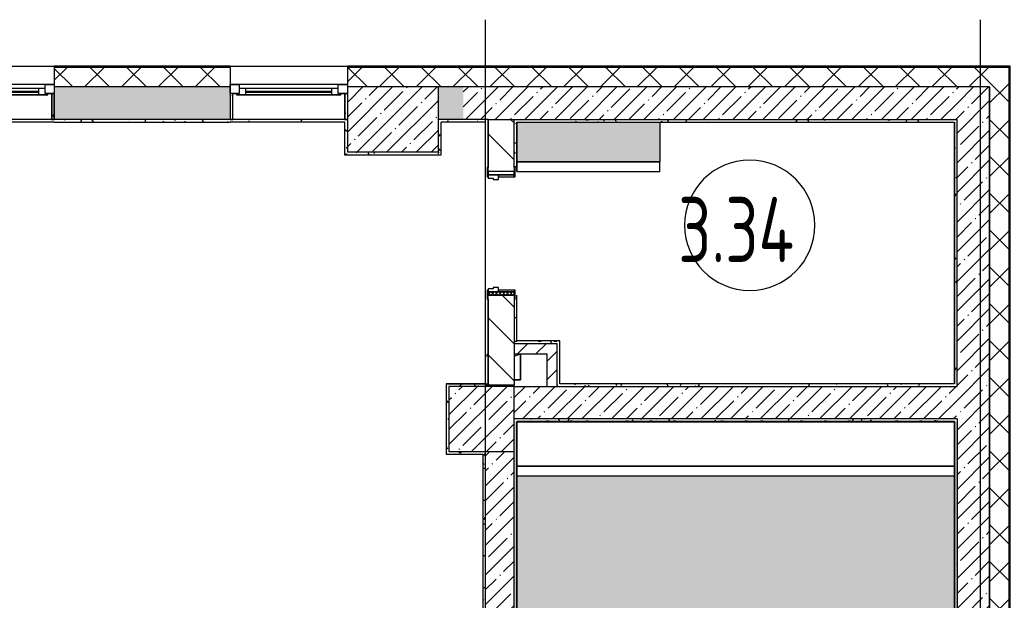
# Model space of a CAD drawing. Header units: millimetres. Extents: x -625 to 415037, y -3642 to 102118.
# Drawn here: x 406863 to 414465, y 17458 to 21915 of the extents above; entities that cross this region are included whole.
import ezdxf

# ---------------------------------------------------------------- set-up
doc = ezdxf.new("R2010")
doc.units = ezdxf.units.MM
for name, color, linetype, lineweight in [('A-AREA-IDEN', 7, 'Continuous', 9), ('A-DOOR-FRAM-2', 7, 'Continuous', 5), ('A-GENM', 7, 'Continuous', 9), ('A-GLAZ', 7, 'Continuous', 9), ('A-GLAZ-1', 7, 'Continuous', 5), ('A-WALL', 7, 'Continuous', 5), ('I-WALL', 7, 'Continuous', 5), ('S-COLS', 7, 'Continuous', 9), ('S-COLS-1', 7, 'Continuous', 5), ('Оси', 7, 'Continuous', 9)]:
    doc.layers.add(name, color=color, linetype=linetype, lineweight=lineweight)
doc.layers.add('A-AREA-PATT-3', color=7, linetype='Continuous', lineweight=5, true_color=0xe6fae8, transparency=1)
for name, color, linetype, lineweight, true_color in [('A-DOOR-1', 7, 'Continuous', 5, 0xc0c0c0), ('A-DOOR-FRAM-1', 7, 'Continuous', 5, 0xc0c0c0), ('A-WALL-1', 9, 'Continuous', 5, 0x808080), ('A-WALL-FNSH-1', 9, 'Continuous', 5, 0x808080), ('S-STRS-1', 7, 'Continuous', 9, 0xeef6ff)]:
    doc.layers.add(name, color=color, linetype=linetype, lineweight=lineweight, true_color=true_color)
doc.layers.get('A-DOOR-1').off()
doc.styles.add('СПДС', font='ГОСТ тип А.ttf', dxfattribs={"width": 0.9})
pattern_1 = [(45, (289227.4, 1e-08), (-114.04925, 114.04925), []), (45, (289341.45, 1e-08), (-114.04925, 114.04925), [201.612, -40.322, 6.706, -33.617])]
pattern_2 = [(45, (289227.4, 1e-08), (-141.42136, 141.42136), []), (135, (289227.4, 1e-08), (-141.42136, -141.42136), [])]
pattern_3 = [(45, (289227.4, 1e-08), (-70.71068, 70.71068), [])]
pattern_4 = [(0, (289227.4, 1e-08), (243.84, 60.96), [20.117, -162.763, 20.117, -162.763, -975.36]), (0, (289227.4, 1e-08), (243.84, 60.96), [-365.76, 20.117, -345.643, 20.117, -162.763, -426.72]), (0, (289227.4, 1e-08), (243.84, 60.96), [-914.4, 20.117, -101.803, 20.117, -284.683]), (120, (289318.84, 30.48), (-174.71291, 180.691634), [20.117, -162.763, 20.117, -162.763, -975.36]), (120, (289318.84, 30.48), (-174.71291, 180.691634), [-365.76, 20.117, -345.643, 20.117, -162.763, -426.72]), (120, (289318.84, 30.48), (-174.71291, 180.691634), [-914.4, 20.117, -101.803, 20.117, -284.683]), (240, (289349.32, 152.4), (-69.12709, -241.651634), [20.117, -162.763, 20.117, -162.763, -975.36]), (240, (289349.32, 152.4), (-69.12709, -241.651634), [-365.76, 20.117, -345.643, 20.117, -162.763, -426.72]), (240, (289349.32, 152.4), (-69.12709, -241.651634), [-914.4, 20.117, -101.803, 20.117, -284.683])]

# ---------------------------------------------------------------- blocks, each defined once
blk = doc.blocks.new('120_Окно_СКБ_1Ст - 120_Окно_СКБ_1Ст 900х2500_h_ с форточкой-22876038-Объем проектирования 3 этажа')
at = {"layer": 'A-GLAZ'}
for p, q in [((-450, -127), (-450, -57)), ((-450, -57), (-380, -57)), ((-380, -57), (-380, -127)), ((380, -127), (380, -57)), ((380, -57), (450, -57)), ((450, -57), (450, -127)), ((-380, -127), (-450, -127)), ((-380, -127), (-400, -127)), ((-400, -127), (-400, -137)), ((-400, -137), (400, -137)), ((400, -137), (-400, -137)), ((380, -87), (-380, -87)), ((-380, -87), (-380, -127)), ((-330, -137), (-330, -87)), ((330, -137), (330, -87)), ((380, -127), (380, -87)), ((450, -127), (380, -127)), ((400, -127), (380, -127)), ((400, -137), (400, -127))]:
    blk.add_line(p, q, dxfattribs=at)
at = {"layer": 'A-GLAZ-1'}
for p, q in [((450, -57), (-450, -57)), ((-430, -127), (-400, -127)), ((-330, -107), (330, -107)), ((330, -117), (-330, -117)), ((400, -127), (450, -127))]:
    blk.add_line(p, q, dxfattribs=at)
blk = doc.blocks.new('110_Дверь_СКБ_1Ст_Внутренняя1 - Д-8 950x2100h_охрана-V572-Объем проектирования 3 этажа')
at = {"layer": 'A-DOOR-FRAM-2'}
h = blk.add_hatch(dxfattribs=at)
h.set_pattern_fill('FP_34', color=256, style=0, pattern_type=2)
h.set_pattern_definition([(45, (-296.384, 164.685), (-14.1421, 14.1421), []), (135, (-296.384, 164.685), (-14.1421, -14.1421), [])])
h.paths.add_polyline_path([(-462.5, 100), (-462.5, -100), (-437.5, -98.6), (-437.5, 100)])
at = {"layer": 'A-DOOR-FRAM-1'}
for p, q in [((-422.5, 108), (-492.5, 108)), ((-492.5, 108), (-492.5, 100)), ((-492.5, 100), (-422.5, 100)), ((-437.5, 100), (-462.5, 100)), ((-462.5, 100), (-462.5, -100)), ((-412.5, 100), (-437.5, 100)), ((-437.5, 100), (-437.5, 20)), ((-437.5, -100), (-437.5, 100)), ((-422.5, 100), (-437.5, 100)), ((-437.5, 100), (-437.5, 99)), ((-437.5, 99), (-422.5, 99)), ((-422.5, 100), (-422.5, 108)), ((-422.5, 99), (-422.5, 100)), ((-412.5, 60), (-412.5, 100)), ((437.5, 100), (437.5, 60)), ((462.5, 100), (437.5, 100)), ((517.5, 108), (447.5, 108)), ((447.5, 108), (447.5, 100)), ((462.5, 100), (447.5, 100)), ((447.5, 100), (447.5, 99)), ((447.5, 100), (517.5, 100)), ((447.5, 99), (462.5, 99)), ((462.5, 20), (462.5, 100)), ((487.5, 100), (462.5, 100)), ((462.5, 100), (462.5, -100)), ((462.5, 99), (462.5, 100)), ((487.5, -100), (487.5, 100)), ((517.5, 100), (517.5, 108)), ((-437.5, 20), (-402.5, 20)), ((-422.5, 20), (-437.5, 20)), ((-437.5, 20), (-437.5, -100)), ((-422.5, -100), (-422.5, 20)), ((-402.5, 60), (-412.5, 60)), ((-402.5, 20), (-402.5, 60)), ((437.5, 60), (427.5, 60)), ((427.5, 60), (427.5, 20)), ((427.5, 20), (462.5, 20)), ((462.5, 20), (447.5, 20)), ((447.5, 20), (447.5, -100)), ((462.5, -100), (462.5, 20)), ((-422.5, -100), (-492.5, -100)), ((-492.5, -100), (-492.5, -108)), ((-492.5, -108), (-422.5, -108)), ((-462.5, -100), (-437.5, -100)), ((-437.5, -100), (-422.5, -100)), ((-422.5, -108), (-422.5, -100)), ((447.5, -100), (462.5, -100)), ((517.5, -100), (447.5, -100)), ((447.5, -100), (447.5, -108)), ((447.5, -108), (517.5, -108)), ((462.5, -100), (487.5, -100)), ((517.5, -108), (517.5, -100))]:
    blk.add_line(p, q, dxfattribs=at)
blk = doc.blocks.new('GM_Отверстие прямоугольное _в плите_ - Отверстие-21604341-Объем проектирования 3 этажа')
at = {"layer": 'A-GENM'}
for p, q in [((50, 83.3), (100, 100)), ((100, 100), (100, -100)), ((100, -100), (100, 100)), ((100, -100), (50, -100)), ((50, -100), (100, -100))]:
    blk.add_line(p, q, dxfattribs=at)
blk = doc.blocks.new('120_Окно_СКБ_1Ст - 120_Окно_СКБ_1Ст 900х2500_h_ с форточкой-V559-Объем проектирования 3 этажа')
at = {"layer": 'A-GLAZ'}
for p, q in [((-450, -127), (-450, -57)), ((-450, -57), (-380, -57)), ((-380, -57), (-380, -127)), ((380, -127), (380, -57)), ((380, -57), (450, -57)), ((450, -57), (450, -127)), ((-380, -127), (-450, -127)), ((-380, -127), (-400, -127)), ((-400, -127), (-400, -137)), ((-400, -137), (400, -137)), ((400, -137), (-400, -137)), ((380, -87), (-380, -87)), ((-380, -87), (-380, -127)), ((-330, -137), (-330, -87)), ((330, -137), (330, -87)), ((380, -127), (380, -87)), ((450, -127), (380, -127)), ((400, -127), (380, -127)), ((400, -137), (400, -127))]:
    blk.add_line(p, q, dxfattribs=at)
at = {"layer": 'A-GLAZ-1'}
for p, q in [((450, -57), (-450, -57)), ((-430, -127), (-400, -127)), ((-330, -107), (330, -107)), ((330, -117), (-330, -117)), ((400, -127), (449.8, -127))]:
    blk.add_line(p, q, dxfattribs=at)
blk = doc.blocks.new('BSC_Колонна _Прямоугольная - 700х500-23282984-Объем проектирования 3 этажа')
at = {"layer": 'S-COLS-1'}
h = blk.add_hatch(dxfattribs=at)
h.set_pattern_fill('FP_134', color=256, style=0, pattern_type=2)
h.set_pattern_definition([(45, (-120500, -21150), (-114.04925, 114.04925), []), (45, (-120385.95, -21150), (-114.04925, 114.04925), [201.613, -40.323, 6.706, -33.617])])
h.paths.add_polyline_path([(-126.5, -250), (350, -250), (350, 250), (-350, 250), (-350, -250)])
for p, q in [((350, 250), (-350, 250)), ((-350, 250), (-350, -250)), ((350, -250), (350, 250)), ((-350, -250), (350, -250))]:
    blk.add_line(p, q, dxfattribs=at)
blk = doc.blocks.new('BSC_Колонна _Прямоугольная - 500х500-V633-Объем проектирования 3 этажа')
at = {"layer": 'S-COLS-1'}
h = blk.add_hatch(dxfattribs=at)
h.set_pattern_fill('FP_170', color=256, style=0, pattern_type=2)
h.set_pattern_definition([(45, (-121180, -18850), (-114.04925, 114.04925), []), (45, (-121065.95, -18850), (-114.04925, 114.04925), [201.613, -40.323, 6.706, -33.617])])
h.paths.add_polyline_path([(239.7, -250), (250, -250), (250, 250), (-250, 250), (-250, -250), (50, -250)])
for p, q in [((250, 250), (-250, 250)), ((-250, 250), (-250, -250)), ((250, -250), (250, 250)), ((-250, -250), (250, -250))]:
    blk.add_line(p, q, dxfattribs=at)
blk = doc.blocks.new('Зашивка приборов отопления41 - Зашивка приборов отопления-33325756-Объем проектирования 3 этажа')
at = {"layer": 'A-WALL'}
for p, q in [((121310.8, 18669.6), (124670.8, 18669.6)), ((124670.8, 18669.6), (121310.8, 18669.6)), ((121310.8, 18594.6), (124670.8, 18594.6))]:
    blk.add_line(p, q, dxfattribs=at)
blk = doc.blocks.new('Зашивка приборов отопления43 - Зашивка приборов отопления-33398518-Объем проектирования 3 этажа')
at = {"layer": 'A-WALL'}
for p, q in [((122390.8, 18669.6), (122390.8, 18974.6)), ((121290.8, 18669.6), (122390.8, 18669.6)), ((122389.3, 18669.6), (121290.8, 18669.6)), ((122389.3, 18594.6), (122389.3, 18669.6)), ((121290.8, 18594.6), (122389.3, 18594.6))]:
    blk.add_line(p, q, dxfattribs=at)
blk = doc.blocks.new('Марка_Помещения - Номер-25198446-Объем проектирования 3 этажа')
at = {"layer": 'A-AREA-IDEN'}
for start, end in [(360, 180), (180, 360)]:
    blk.add_arc((0, 0), 2.5, start, end, dxfattribs=at)

msp = doc.modelspace()

# ---------------------------------------------------------------- hatches: boundary and pattern name
at = {"layer": 'A-AREA-PATT-3'}
msp.add_hatch(color=256, dxfattribs=at).paths.add_polyline_path([(411007.4, 20825), (411777.4, 20825.2), (411775.9, 21129.5), (410677.9, 21128.5), (410677.9, 20825), (410688.6, 20825)])
at = {"layer": 'A-WALL'}
h = msp.add_hatch(dxfattribs=at)
h.set_pattern_fill('FP_24', color=256, style=0, pattern_type=2)
h.set_pattern_definition(pattern_2)
h.paths.add_polyline_path([(397635.3, 21400), (398277.9, 21400), (398277.9, 21550), (396977.9, 21550), (396977.9, 21400)])
h.paths.add_polyline_path([(393877.6, 21400), (393877.6, 21550), (392677.4, 21550), (392677.4, 21400), (393284.2, 21400)])
h.paths.add_polyline_path([(395277.4, 21400), (396077.9, 21400), (396077.9, 21550), (394777.6, 21550), (394777.6, 21400)])
h.paths.add_polyline_path([(389887.4, 21400), (390377.4, 21400), (390377.4, 21550), (385837.4, 21550), (385837.4, 21400), (389807.4, 21400)])
h.paths.add_polyline_path([(399177.9, 21400), (400477.4, 21400), (400477.4, 21550), (399177.9, 21550)])
h.paths.add_polyline_path([(382537.4, 21400), (382537.4, 21550), (382517.4, 21550), (382517.4, 21400)])
h.paths.add_polyline_path([(414057.4, 21400), (414457.4, 21400), (414457.4, 21550), (409377.6, 21550), (409377.6, 21400), (412864.2, 21400)])
h.paths.add_polyline_path([(406227.9, 21400), (406227.9, 21550), (405357.9, 21550), (405357.9, 21400)])
h.paths.add_polyline_path([(402777.4, 21400), (403927.9, 21400), (403927.9, 21550), (402777.4, 21550)])
h.paths.add_polyline_path([(407127.9, 21400), (408477.6, 21400), (408477.6, 21550), (407127.9, 21550)])
h = msp.add_hatch(dxfattribs=at)
h.set_pattern_fill('FP_24', color=256, style=0, pattern_type=2)
h.set_pattern_definition(pattern_2)
h.paths.add_polyline_path([(414310.2, -250), (414457.4, -250), (414457.4, 7700), (414307.4, 7700), (414307.4, -250)])
h.paths.add_polyline_path([(414457.4, 8900), (414457.4, 10820), (414307.4, 10820), (414307.4, 8900)])
h.paths.add_polyline_path([(414307.4, 13120), (414457.4, 13120), (414457.4, 21400), (414307.4, 21400), (414307.4, 13150)])
at = {"layer": 'I-WALL'}
h = msp.add_hatch(dxfattribs=at)
h.set_pattern_fill('FP_1', color=256, style=0, pattern_type=2)
h.set_pattern_definition(pattern_1)
h.paths.add_polyline_path([(400477.4, 21150), (400477.4, 21400), (400277.4, 21400), (400277.4, 21150), (400354.8, 21150)])
h.paths.add_polyline_path([(410077.4, 21150), (410267.4, 21150), (410267.4, 21400), (410077.4, 21400), (410077.4, 21203.4)])
h.paths.add_polyline_path([(397091.4, 21150), (398277.9, 21150), (398277.9, 21400), (396977.9, 21400), (396977.9, 21150)])
h.paths.add_polyline_path([(402777.4, 21150), (403927.9, 21150), (403927.9, 21400), (402777.4, 21400), (402777.4, 21336.3)])
h.paths.add_polyline_path([(408477.6, 21150), (408477.6, 21400), (407127.9, 21400), (407127.9, 21150), (407425.3, 21150)])
h.paths.add_polyline_path([(399177.9, 21150), (399577.4, 21151.7), (399577.4, 21400), (399177.9, 21400), (399177.9, 21336.3)])
h.paths.add_polyline_path([(406227.9, 21150), (406227.9, 21400), (405357.9, 21400), (405357.9, 21150)])
h.paths.add_polyline_path([(393877.6, 21150), (393877.6, 21400), (392677.4, 21400), (392677.4, 21150), (393828.1, 21150)])
h.paths.add_polyline_path([(395277.4, 21150), (396077.9, 21150), (396077.9, 21400), (395277.4, 21400), (395277.4, 21336.3)])
h.paths.add_polyline_path([(390377.4, 21150), (390377.4, 21400), (390027.4, 21400), (390027.4, 21150), (390347.4, 21150)])
h = msp.add_hatch(dxfattribs=at)
h.set_pattern_fill('FP_1', color=256, style=0, pattern_type=2)
h.set_pattern_definition(pattern_1)
h.paths.add_polyline_path([(412048.4, 21150), (414057.4, 21150), (414057.4, 21400), (410267.4, 21400), (410267.4, 21150), (411776.4, 21150)])
h = msp.add_hatch(dxfattribs=at)
h.set_pattern_fill('FP_1', color=256, style=0, pattern_type=2)
h.set_pattern_definition(pattern_1)
h.paths.add_polyline_path([(414107.4, 10360), (414307.4, 10360), (414307.4, 10820), (414057.4, 10820), (414057.4, 10360), (414104.8, 10360)])
h.paths.add_polyline_path([(414058, 13120), (414307.4, 13120), (414307.4, 21400), (414057.4, 21400), (414057.4, 13120)])
h = msp.add_hatch(dxfattribs=at)
h.set_pattern_fill('FP_191', color=256, style=0, pattern_type=2)
h.set_pattern_definition(pattern_4)
h.paths.add_polyline_path([(407107.9, 21150), (407127.9, 21150), (407127.9, 21347.8), (407107.9, 21347.8), (407107.9, 21242.4)])
h = msp.add_hatch(dxfattribs=at)
h.set_pattern_fill('FP_191', color=256, style=0, pattern_type=2)
h.set_pattern_definition(pattern_4)
h.paths.add_polyline_path([(408497.6, 21150), (408497.6, 21348), (408477.6, 21348), (408477.6, 21150)])
h = msp.add_hatch(dxfattribs=at)
h.set_pattern_fill('FP_191', color=256, style=0, pattern_type=2)
h.set_pattern_definition(pattern_4)
h.paths.add_polyline_path([(409357.6, 21150), (409377.4, 21150.1), (409377.4, 21347.8), (409357.6, 21347.8), (409357.6, 21336.3)])
h = msp.add_hatch(dxfattribs=at)
h.set_pattern_fill('FP_191', color=256, style=0, pattern_type=2)
h.set_pattern_definition(pattern_4)
h.paths.add_polyline_path([(406924.7, 21130), (409356.6, 21130), (409357.6, 21150), (405327.9, 21150), (405327.9, 21130), (406881.4, 21130)])
h = msp.add_hatch(dxfattribs=at)
h.set_pattern_fill('FP_191', color=256, style=0, pattern_type=2)
h.set_pattern_definition(pattern_4)
h.paths.add_polyline_path([(409357.6, 20900), (409377.4, 20900), (409377.4, 21150), (409357.6, 21150), (409357.6, 21130)])
h = msp.add_hatch(dxfattribs=at)
h.set_pattern_fill('FP_191', color=256, style=0, pattern_type=2)
h.set_pattern_definition(pattern_4)
h.paths.add_polyline_path([(410407, 21130), (410436.5, 21132.2), (410436.3, 21150), (410077.4, 21150), (410077.4, 21130), (410267.4, 21130)])
h = msp.add_hatch(dxfattribs=at)
h.set_pattern_fill('FP_191', color=256, style=0, pattern_type=2)
h.set_pattern_definition(pattern_4)
h.paths.add_polyline_path([(410437.4, 19120), (410457.4, 19120), (410456.5, 19770), (410449.4, 19770), (410449.4, 19800), (410437.4, 19800), (410437.4, 19229.8)])
h.paths.add_polyline_path([(410449.4, 20750), (410449.4, 20780), (410457.4, 20780), (410457.4, 21150), (410437.4, 21150), (410437.4, 20750)])
h = msp.add_hatch(dxfattribs=at)
h.set_pattern_fill('FP_23', color=256, style=0, pattern_type=2)
h.set_pattern_definition([(135, (289227.4, 1e-08), (-141.42136, -141.42136), [])])
h.paths.add_polyline_path([(410457.4, 19100.9), (410657.4, 19110), (410657.4, 19800), (410457.4, 19800), (410457.4, 19110)])
h.paths.add_polyline_path([(410657.4, 20750), (410657.4, 21150), (410457.4, 21150), (410457.4, 20750)])
h = msp.add_hatch(dxfattribs=at)
h.set_pattern_fill('FP_191', color=256, style=0, pattern_type=2)
h.set_pattern_definition(pattern_4)
h.paths.add_polyline_path([(410657.4, 19430), (410677.4, 19430), (410677.4, 19800), (410665.4, 19800), (410665.4, 19770), (410657.4, 19770), (410657.4, 19450)])
h.paths.add_polyline_path([(410677.4, 20750), (410676.4, 21130), (410657.4, 21148.5), (410659, 20780), (410665.4, 20780), (410665.4, 20750)])
h.paths.add_polyline_path([(410677.4, 21130), (410677.4, 21150), (410658.8, 21148.6)])
h = msp.add_hatch(dxfattribs=at)
h.set_pattern_fill('FP_191', color=256, style=0, pattern_type=2)
h.set_pattern_definition(pattern_4)
h.paths.add_polyline_path([(412864.2, 21130), (414037.4, 21130), (414037.4, 21150), (410677.4, 21150), (410677.4, 21130), (412592.3, 21130)])
h = msp.add_hatch(dxfattribs=at)
h.set_pattern_fill('FP_191', color=256, style=0, pattern_type=2)
h.set_pattern_definition(pattern_4)
h.paths.add_polyline_path([(414057.4, 19120), (414057.4, 21150), (414037.4, 21129), (414037.4, 19121), (414055.1, 19120.1)])
h.paths.add_polyline_path([(414037.4, 21130), (414057.4, 21150), (414037.4, 21150)])
h = msp.add_hatch(dxfattribs=at)
h.set_pattern_fill('FP_191', color=256, style=0, pattern_type=2)
h.set_pattern_definition(pattern_4)
h.paths.add_polyline_path([(410077.4, 20880), (410097.4, 20880), (410097.4, 21129), (410077.4, 21129), (410077.4, 20900)])
h = msp.add_hatch(dxfattribs=at)
h.set_pattern_fill('FP_191', color=256, style=0, pattern_type=2)
h.set_pattern_definition(pattern_4)
h.paths.add_polyline_path([(409600.9, 20880), (410077.4, 20880), (410077.4, 20900), (409357.6, 20900), (409357.6, 20880), (409377.4, 20880)])
h = msp.add_hatch(dxfattribs=at)
h.set_pattern_fill('FP_22', color=256, style=0, pattern_type=2)
h.set_pattern_definition(pattern_3)
h.paths.add_polyline_path([(410875.9, 19350), (410987.4, 19350), (410987.4, 19430), (410657.4, 19430), (410657.4, 19350), (410707.4, 19350)])
h = msp.add_hatch(dxfattribs=at)
h.set_pattern_fill('FP_191', color=256, style=0, pattern_type=2)
h.set_pattern_definition(pattern_4)
h.paths.add_polyline_path([(410987.4, 19430), (411007.4, 19430), (411007.4, 19450), (410678.4, 19450), (410678.5, 19430), (410907.4, 19430)])
h = msp.add_hatch(dxfattribs=at)
h.set_pattern_fill('FP_191', color=256, style=0, pattern_type=2)
h.set_pattern_definition(pattern_4)
h.paths.add_polyline_path([(411007.4, 19100), (411007.4, 19430), (410987.4, 19430), (410987.4, 19100)])
h = msp.add_hatch(dxfattribs=at)
h.set_pattern_fill('FP_22', color=256, style=0, pattern_type=2)
h.set_pattern_definition(pattern_3)
h.paths.add_polyline_path([(410987.4, 19100), (410987.4, 19350), (410907.4, 19350), (410907.4, 19100)])
h = msp.add_hatch(dxfattribs=at)
h.set_pattern_fill('FP_191', color=256, style=0, pattern_type=2)
h.set_pattern_definition(pattern_4)
h.paths.add_polyline_path([(410137.4, 18600), (410157.4, 18600), (410157.4, 19120), (410137.4, 19120)])
h = msp.add_hatch(dxfattribs=at)
h.set_pattern_fill('FP_191', color=256, style=0, pattern_type=2)
h.set_pattern_definition(pattern_4)
h.paths.add_polyline_path([(410437.4, 19100), (410436.4, 19120), (410157.4, 19120), (410157.4, 19100)])
h = msp.add_hatch(dxfattribs=at)
h.set_pattern_fill('FP_1', color=256, style=0, pattern_type=2)
h.set_pattern_definition(pattern_1)
h.paths.add_polyline_path([(410657.4, 10380), (410657.4, 10825), (410437.4, 10825), (410437.4, 10380)])
h.paths.add_polyline_path([(410437.4, 12225), (410657.4, 12225), (410657.4, 13400), (410437.4, 13400), (410437.4, 12250)])
h.paths.add_polyline_path([(410437.4, 13900), (410657.4, 13900), (410657.4, 18600), (410437.4, 18600), (410437.4, 13920)])
h.paths.add_polyline_path([(410457.4, 19100), (410657.4, 19100), (410657.4, 19110), (410457.4, 19100.9), (410457.4, 19110), (410437.4, 19110), (410437.4, 19100)])
h = msp.add_hatch(dxfattribs=at)
h.set_pattern_fill('FP_1', color=256, style=0, pattern_type=2)
h.set_pattern_definition(pattern_1)
h.paths.add_polyline_path([(414057.4, 18850), (414057.4, 19100), (410657.4, 19100), (410657.4, 18850), (412864.2, 18850)])
h = msp.add_hatch(dxfattribs=at)
h.set_pattern_fill('FP_191', color=256, style=0, pattern_type=2)
h.set_pattern_definition(pattern_4)
h.paths.add_polyline_path([(412864.2, 19100), (414057.4, 19100), (414057.4, 19120), (411008.4, 19120), (411007.4, 19100), (412320.3, 19100)])
h = msp.add_hatch(dxfattribs=at)
h.set_pattern_fill('FP_191', color=256, style=0, pattern_type=2)
h.set_pattern_definition(pattern_4)
h.paths.add_polyline_path([(411007.4, 18830), (414037.4, 18831), (414057.4, 18850), (410657.4, 18850), (410657.4, 18830), (410987.4, 18830)])
h.paths.add_polyline_path([(414037.4, 18830), (414057.4, 18830), (414057.4, 18850)])
h = msp.add_hatch(dxfattribs=at)
h.set_pattern_fill('FP_191', color=256, style=0, pattern_type=2)
h.set_pattern_definition(pattern_4)
h.paths.add_polyline_path([(410677.4, 10600), (410677.4, 10825), (410665.4, 10825), (410665.4, 10770), (410657.4, 10770), (410657.4, 10600), (410662.8, 10600)])
h.paths.add_polyline_path([(410677.4, 12225), (410677.4, 18829), (410657.4, 18830), (410657.6, 12280), (410665.4, 12280), (410665.4, 12225)])
h = msp.add_hatch(dxfattribs=at)
h.set_pattern_fill('FP_191', color=256, style=0, pattern_type=2)
h.set_pattern_definition(pattern_4)
h.paths.add_polyline_path([(414037.4, 10620), (414057.4, 10620.5), (414057.4, 18830), (414037.4, 18830), (414037.4, 10620.5)])
h = msp.add_hatch(dxfattribs=at)
h.set_pattern_fill('FP_191', color=256, style=0, pattern_type=2)
h.set_pattern_definition(pattern_4)
h.paths.add_polyline_path([(410144.8, 18580), (410416.4, 18580), (410416.4, 18600), (410137.4, 18600), (410137.4, 18580)])
h = msp.add_hatch(dxfattribs=at)
h.set_pattern_fill('FP_191', color=256, style=0, pattern_type=2)
h.set_pattern_definition(pattern_4)
h.paths.add_polyline_path([(410437.4, 13920), (410437.4, 18600), (410417.4, 18600), (410417.4, 13921), (410434.8, 13920.1)])
at = {"layer": 'S-STRS-1'}
msp.add_hatch(color=256, dxfattribs=at).paths.add_polyline_path([(410677.4, 17350), (414037.4, 17350), (414037.4, 18412.5), (410677.4, 18412.5), (410677.4, 18176.5)])

# ---------------------------------------------------------------- linework, layer by layer
at = {"layer": 'A-WALL'}
for p, q in [((406227.9, 21558), (407127.9, 21558)), ((408477.6, 21553), (407127.9, 21553)), ((408477.6, 21550), (407127.9, 21550)), ((408477.6, 21558), (409377.6, 21558)), ((414460.4, 21553), (409377.6, 21553)), ((414457.4, 21550), (409377.6, 21550)), ((414457.4, 13120), (414457.4, 21550)), ((414460.4, 13120), (414460.4, 21553)), ((408477.6, 21400), (407127.9, 21400)), ((414307.4, 21400), (410077.4, 21400)), ((414307.4, 21400), (414307.4, 21400)), ((414307.4, 21400), (414307.4, 13120)), ((414307.4, 13120), (414307.4, 21400)), ((410457.4, 21150), (410457.4, 20780)), ((410457.4, 21150), (414057.4, 21150)), ((410457.4, 20780), (410457.4, 21150)), ((410657.4, 20780), (410657.4, 21150)), ((414057.4, 19100), (414057.4, 21150)), ((410436.4, 21130), (410437.4, 21130)), ((410677.4, 21130), (410677.4, 20750)), ((414037.4, 21130), (414037.4, 19120)), ((409357.6, 20880), (409357.6, 20880)), ((410457.4, 19770), (410457.4, 19100)), ((410457.4, 19120), (410457.4, 19770)), ((410657.4, 19770), (410657.4, 19110)), ((410657.4, 19430), (410987.4, 19430)), ((410678.4, 19450), (410677.4, 19450)), ((411007.4, 19450), (411007.4, 19450)), ((410144.8, 19120), (410457.4, 19120)), ((410657.4, 19100), (414057.4, 19100)), ((411008.4, 19120), (411007.4, 19120)), ((414037.4, 18830), (410677.4, 18830)), ((410677.4, 18830), (410677.4, 12225)), ((410678.4, 18829), (410677.4, 18829)), ((414036.4, 18829), (414036.4, 18830)), ((414057.4, 18850), (414057.4, 10600)), ((410437.4, 13900), (410437.4, 18600)), ((410657.4, 13900), (410657.4, 18600))]:
    msp.add_line(p, q, dxfattribs=at)
at = {"layer": 'A-WALL-1'}
for p, q in [((407127.9, 21550), (407127.9, 21150)), ((408477.6, 21550), (408477.6, 21150)), ((409377.6, 21550), (409377.6, 21400)), ((407127.9, 21347.8), (407107.9, 21347.8)), ((407107.9, 21347.8), (407107.9, 21150)), ((407127.9, 21150), (407127.9, 21347.8)), ((408497.6, 21348), (408477.6, 21348)), ((408497.6, 21150), (408497.6, 21348)), ((409377.4, 21347.8), (409357.6, 21347.8)), ((409357.6, 21347.8), (409357.6, 21150)), ((409377.4, 21150), (405327.9, 21150)), ((407107.9, 21150), (407127.9, 21150)), ((408477.6, 21150), (408497.6, 21150)), ((409357.6, 21150), (409377.4, 21150)), ((410457.4, 21150), (410077.4, 21150)), ((409356.6, 21130), (409357.6, 21130)), ((410097.4, 21129), (410097.4, 21130)), ((410677.4, 21130), (411777.4, 21130)), ((410987.4, 19100), (410987.4, 19430)), ((410657.4, 19350), (410907.4, 19350)), ((410907.4, 19350), (410907.4, 19100)), ((410437.4, 19100), (410437.4, 19120)), ((410657.4, 19110), (410437.4, 19110)), ((410657.4, 19100), (410657.4, 19110)), ((414057.4, 18850), (410657.4, 18850)), ((414037.4, 18830), (414037.4, 10620)), ((410416.4, 18580), (410417.4, 18580))]:
    msp.add_line(p, q, dxfattribs=at)
at = {"layer": 'A-WALL-FNSH-1'}
for p, q in [((408477.6, 21558), (407127.9, 21558)), ((407127.9, 21558), (407127.9, 21550)), ((408477.6, 21550), (408477.6, 21558)), ((414465.4, 21558), (409377.6, 21558)), ((409377.6, 21558), (409377.6, 21550)), ((414465.4, 13120), (414465.4, 21558)), ((407107.9, 21347.8), (407106.9, 21347.8)), ((407106.9, 21347.8), (407106.9, 21150)), ((408498.6, 21348), (408497.6, 21348)), ((408498.6, 21150), (408498.6, 21348)), ((409357.6, 21347.8), (409356.6, 21347.8)), ((409356.6, 21347.8), (409356.6, 21150)), ((407106.9, 21150), (407107.9, 21150)), ((408497.6, 21150), (408498.6, 21150)), ((409356.6, 21150), (409357.6, 21150)), ((407127.9, 21130), (407127.9, 21129)), ((407127.9, 21129), (408477.6, 21129)), ((408477.6, 21129), (408477.6, 21130)), ((409356.6, 21129), (409356.6, 20879)), ((410436.4, 21129), (410097.4, 21129)), ((410098.4, 20879), (410098.4, 21129)), ((410436.4, 21129), (410436.4, 20750)), ((410678.4, 21129), (414036.4, 21129)), ((410678.4, 20750), (410678.4, 21129)), ((414036.4, 21129), (414036.4, 19121)), ((409356.6, 20879), (410098.4, 20879)), ((410436.4, 20750), (410437.4, 20750)), ((410677.4, 20750), (410678.4, 20750)), ((410437.4, 19800), (410436.4, 19800)), ((410436.4, 19800), (410436.4, 19121)), ((410678.4, 19800), (410677.4, 19800)), ((410678.4, 19451), (410678.4, 19800)), ((411008.4, 19451), (410678.4, 19451)), ((411008.4, 19121), (411008.4, 19451)), ((410136.4, 19121), (410136.4, 18579)), ((410436.4, 19121), (410136.4, 19121)), ((414036.4, 19121), (411008.4, 19121)), ((410678.4, 18829), (414036.4, 18829)), ((410678.4, 13820), (410678.4, 18829)), ((414036.4, 18829), (414036.4, 13450)), ((410136.4, 18579), (410416.4, 18579)), ((410416.4, 18580), (410416.4, 18580)), ((410416.4, 18579), (410416.4, 13921))]:
    msp.add_line(p, q, dxfattribs=at)
at = {"layer": 'I-WALL'}
for p, q in [((407127.9, 21129), (406227.9, 21129)), ((409356.6, 21129), (408477.6, 21129)), ((409356.6, 21129), (409356.6, 21130))]:
    msp.add_line(p, q, dxfattribs=at)
at = {"layer": 'Оси'}
for p, q in [((410437.4, 16915.1), (410437.4, 21915.1)), ((414237.4, 16915.1), (414237.4, 21915.1))]:
    msp.add_line(p, q, dxfattribs=at)

# ---------------------------------------------------------------- block references
at = {"layer": 'A-AREA-IDEN', "xscale": 199.9999999999999, "yscale": 199.9999999999999, "zscale": 199.9999999999999}
msp.add_blockref('Марка_Помещения - Номер-25198446-Объем проектирования 3 этажа', (412465.8, 20337.3), dxfattribs=at)
at = {"layer": 'A-DOOR-1', "rotation": 89.99999999999987}
msp.add_blockref('110_Дверь_СКБ_1Ст_Внутренняя1 - Д-8 950x2100h_охрана-V572-Объем проектирования 3 этажа', (410557.4, 20262.5), dxfattribs=at)
at = {"layer": 'A-GENM'}
msp.add_blockref('GM_Отверстие прямоугольное _в плите_ - Отверстие-21604341-Объем проектирования 3 этажа', (410607.4, 19250), dxfattribs=at)
at = {"layer": 'A-GLAZ', "color": 3}
for name, p in [('120_Окно_СКБ_1Ст - 120_Окно_СКБ_1Ст 900х2500_h_ с форточкой-22876038-Объем проектирования 3 этажа', (406677.9, 21475)), ('120_Окно_СКБ_1Ст - 120_Окно_СКБ_1Ст 900х2500_h_ с форточкой-V559-Объем проектирования 3 этажа', (408927.6, 21475))]:
    msp.add_blockref(name, p, dxfattribs=at)
at = {"layer": 'A-WALL'}
for name, p in [('Зашивка приборов отопления43 - Зашивка приборов отопления-33398518-Объем проектирования 3 этажа', (289386.6, 2155.4)), ('Зашивка приборов отопления41 - Зашивка приборов отопления-33325756-Объем проектирования 3 этажа', (289366.6, -182.1))]:
    msp.add_blockref(name, p, dxfattribs=at)
at = {"layer": 'S-COLS'}
for name, p in [('BSC_Колонна _Прямоугольная - 700х500-23282984-Объем проектирования 3 этажа', (409727.4, 21150)), ('BSC_Колонна _Прямоугольная - 500х500-V633-Объем проектирования 3 этажа', (410407.4, 18850))]:
    msp.add_blockref(name, p, dxfattribs=at)

# ---------------------------------------------------------------- texts
at = {"layer": 'A-AREA-IDEN', "insert": (411916.4, 20554.4), "char_height": 500, "width": 1370.886, "attachment_point": 1, "style": 'СПДС'}
msp.add_mtext('3.34', dxfattribs=at)

doc.saveas('drawing.dxf')
